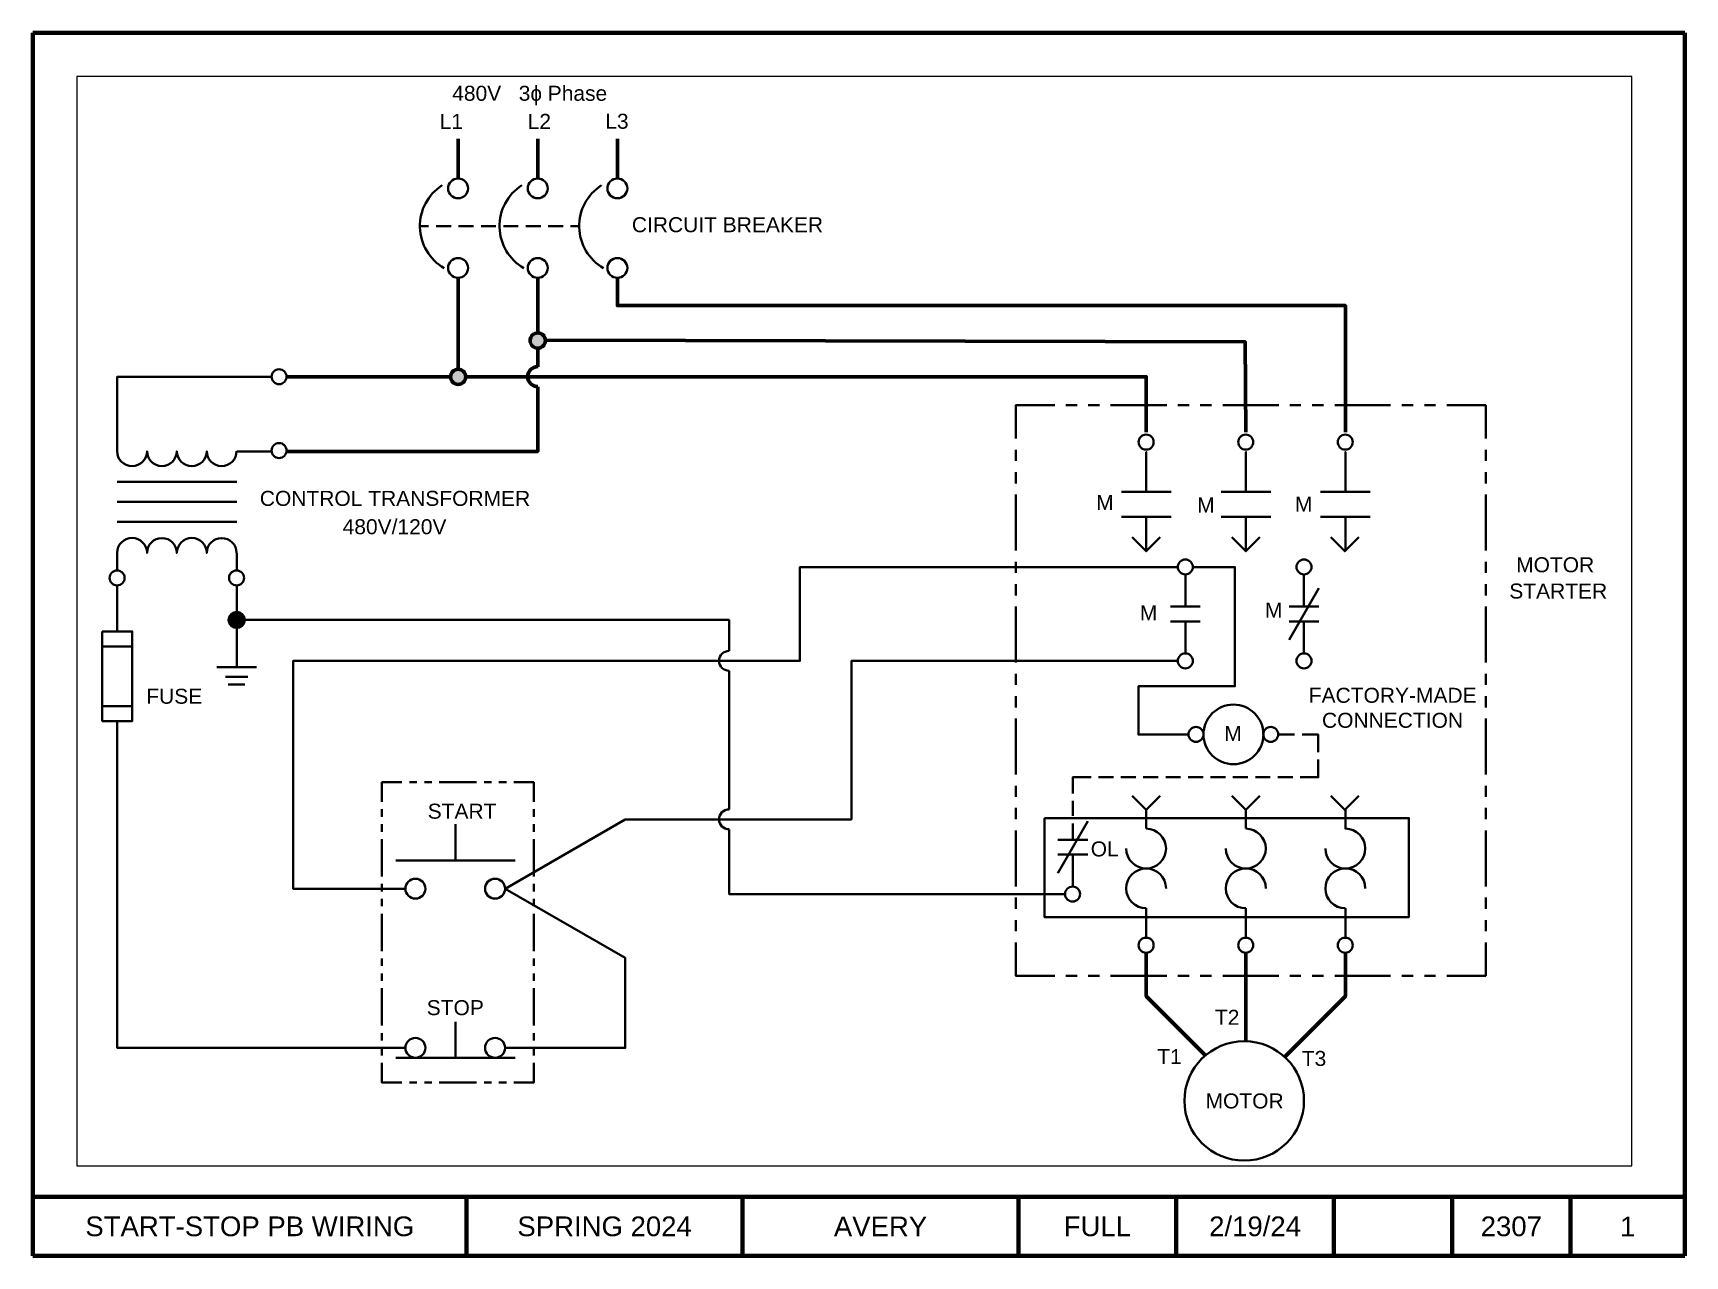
# Paper-space layout '1' of a CAD drawing. Header units: inches. Extents: x 0 to 10.5, y 0.1 to 7.8.
# The model-space entities are those that its viewports show. They can reach past a viewport. Long polylines and large blocks are cut down to what shows.
import ezdxf

# ---------------------------------------------------------------- set-up
doc = ezdxf.new("R2010")
doc.units = ezdxf.units.IN
doc.header["$MEASUREMENT"] = 0
for name, color, linetype, lineweight in [('Border', 5, 'Continuous', 80), ('Object', 1, 'Continuous', 60), ('Text', 7, 'Continuous', 30)]:
    doc.layers.add(name, color=color, linetype=linetype, lineweight=lineweight)
doc.layers.add('VP', color=8, linetype='Continuous', plot=False)
doc.styles.add('PDF ArialMT', font='arial.ttf')
doc.styles.get("Standard").update_dxf_attribs({"font": 'arial.ttf'})

msp = doc.modelspace()

# ---------------------------------------------------------------- hatches: boundary and pattern name
at = {"layer": 'Object'}
h = msp.add_hatch(color=256, dxfattribs=at)
h.dxf.hatch_style = 1
h.paths.add_polyline_path([(3.211, 6.026, 1), (3.307, 6.026, 1)])
h.paths.add_polyline_path([(2.807, 5.798, 1), (2.712, 5.798, 1)])
h = msp.add_hatch(color=256, dxfattribs=at)
h.dxf.hatch_style = 1
h.paths.add_polyline_path([(1.322, 4.271, 1), (1.415, 4.271, 1)])

# ---------------------------------------------------------------- linework, layer by layer
at = {"layer": 'Object', "lineweight": 60}
for points in [[(2.759, 7.044), (2.759, 7.294)], [(3.259, 7.044), (3.259, 7.294)], [(3.759, 7.044), (3.759, 7.294)], [(2.759, 5.846), (2.759, 6.419)], [(3.259, 6.074), (3.259, 6.419)], [(8.33, 5.45), (8.33, 6.246), (3.759, 6.246), (3.759, 6.419)], [(3.307, 6.028), (7.7, 6.019), (7.704, 5.45)], [(3.259, 5.861), (3.259, 5.978)], [(1.684, 5.799), (2.712, 5.799)], [(1.684, 5.33), (3.259, 5.33), (3.259, 5.736)], [(7.08, 5.45), (7.08, 5.799), (2.807, 5.799)], [(7.08, 2.18), (7.08, 1.907), (7.452, 1.535)], [(7.705, 2.18), (7.705, 1.625)], [(8.33, 2.18), (8.33, 1.907), (7.949, 1.526)]]:
    msp.add_lwpolyline(points, dxfattribs=at)
at = {"layer": 'Object', "lineweight": 40}
for points in [[(2.822, 6.982, 0.414188), (2.759, 7.044, 0.414188), (2.696, 6.982, 0.414188), (2.759, 6.92, 0.414188)], [(3.322, 6.982, 0.414188), (3.259, 7.044, 0.414188), (3.196, 6.982, 0.414188), (3.259, 6.92, 0.414188)], [(3.822, 6.982, 0.414188), (3.759, 7.044, 0.414188), (3.696, 6.982, 0.414188), (3.759, 6.92, 0.414188)], [(2.822, 6.482, 0.414188), (2.759, 6.544, 0.414188), (2.696, 6.482, 0.414188), (2.759, 6.42, 0.414188)], [(3.322, 6.482, 0.414188), (3.259, 6.544, 0.414188), (3.196, 6.482, 0.414188), (3.259, 6.42, 0.414188)], [(3.822, 6.482, 0.414188), (3.759, 6.544, 0.414188), (3.696, 6.482, 0.414188), (3.759, 6.42, 0.414188)], [(7.815, 3.552, 0.414211), (7.627, 3.739, 0.414211), (7.439, 3.552, 0.414211), (7.627, 3.365, 0.414211)], [(2.554, 2.583, 0.414188), (2.491, 2.645, 0.414188), (2.428, 2.583, 0.414188), (2.491, 2.521, 0.414188)], [(3.054, 2.583, 0.414188), (2.991, 2.645, 0.414188), (2.928, 2.583, 0.414188), (2.991, 2.521, 0.414188)], [(2.554, 1.583, 0.414188), (2.491, 1.645, 0.414188), (2.428, 1.583, 0.414188), (2.491, 1.521, 0.414188)], [(3.054, 1.583, 0.414188), (2.991, 1.645, 0.414188), (2.928, 1.583, 0.414188), (2.991, 1.521, 0.414188)], [(8.07, 1.25, 0.414213), (7.695, 1.625, 0.414213), (7.319, 1.25, 0.414213), (7.695, 0.875, 0.414213)]]:
    msp.add_lwpolyline(points, format="xyb", close=True, dxfattribs=at)
for points in [[(2.52, 6.745), (2.574, 6.745)], [(2.621, 6.745), (2.715, 6.745)], [(2.762, 6.745), (2.856, 6.745)], [(2.903, 6.745), (2.996, 6.745)], [(3.044, 6.745), (3.137, 6.745)], [(3.184, 6.745), (3.278, 6.745)], [(3.324, 6.745), (3.419, 6.745)], [(3.465, 6.745), (3.52, 6.745)], [(0.619, 5.33), (0.619, 5.799), (1.589, 5.799)], [(6.505, 5.62), (6.26, 5.62), (6.26, 5.41)], [(6.645, 5.62), (6.575, 5.62)], [(6.786, 5.62), (6.715, 5.62)], [(7.208, 5.62), (6.856, 5.62)], [(7.349, 5.62), (7.278, 5.62)], [(7.49, 5.62), (7.419, 5.62)], [(7.911, 5.62), (7.56, 5.62)], [(8.051, 5.62), (7.981, 5.62)], [(8.192, 5.62), (8.122, 5.62)], [(8.614, 5.62), (8.263, 5.62)], [(8.755, 5.62), (8.685, 5.62)], [(8.896, 5.62), (8.826, 5.62)], [(9.211, 5.41), (9.211, 5.62), (8.966, 5.62)], [(1.369, 5.33), (1.589, 5.33)], [(6.26, 5.34), (6.26, 5.27)], [(7.08, 5.075), (7.08, 5.325), (7.08, 5.227)], [(7.705, 5.075), (7.705, 5.325), (7.705, 5.227)], [(8.33, 5.075), (8.33, 5.325), (8.33, 5.227)], [(9.211, 5.34), (9.211, 5.27)], [(6.26, 5.199), (6.26, 5.129)], [(9.211, 5.199), (9.211, 5.129)], [(0.619, 5.139), (1.369, 5.139)], [(0.619, 5.013), (1.369, 5.013)], [(6.26, 5.059), (6.26, 4.707)], [(7.236, 5.075), (6.924, 5.075)], [(7.861, 5.075), (7.549, 5.075)], [(8.486, 5.075), (8.174, 5.075)], [(9.211, 5.059), (9.211, 4.707)], [(0.619, 4.888), (1.369, 4.888)], [(7.236, 4.918), (6.924, 4.918)], [(7.08, 4.918), (7.08, 4.702)], [(7.861, 4.918), (7.549, 4.918)], [(7.705, 4.918), (7.705, 4.702)], [(8.486, 4.918), (8.174, 4.918)], [(8.33, 4.918), (8.33, 4.706)], [(6.991, 4.79), (7.08, 4.702), (7.168, 4.79)], [(7.616, 4.79), (7.705, 4.702), (7.793, 4.79)], [(8.238, 4.79), (8.326, 4.702), (8.415, 4.79)], [(0.619, 4.582), (0.619, 4.691)], [(1.369, 4.691), (1.369, 4.582)], [(7.278, 4.603), (4.905, 4.603), (4.905, 4.014), (1.723, 4.014), (1.723, 2.583), (2.429, 2.583)], [(6.26, 4.636), (6.26, 4.566)], [(7.372, 4.603), (7.636, 4.603), (7.636, 3.855), (7.03, 3.855), (7.03, 3.551), (7.345, 3.551)], [(9.211, 4.636), (9.211, 4.566)], [(0.619, 4.199), (0.619, 4.488)], [(1.369, 4.488), (1.369, 4.318)], [(6.26, 4.495), (6.26, 4.425)], [(7.325, 4.355), (7.325, 4.556)], [(7.976, 4.146), (8.164, 4.471)], [(8.07, 4.355), (8.07, 4.556)], [(9.211, 4.495), (9.211, 4.425)], [(4.46, 4.076), (4.46, 4.271), (1.415, 4.271)], [(6.26, 4.355), (6.26, 4.004)], [(7.419, 4.355), (7.231, 4.355)], [(7.419, 4.261), (7.231, 4.261)], [(7.325, 4.261), (7.325, 4.061)], [(8.164, 4.355), (7.976, 4.355)], [(8.164, 4.261), (7.976, 4.261)], [(8.07, 4.261), (8.07, 4.061)], [(9.211, 4.355), (9.211, 4.004)], [(1.369, 4.225), (1.369, 3.975)], [(0.713, 4.105), (0.525, 4.105)], [(1.244, 3.975), (1.494, 3.975)], [(3.054, 1.583), (3.808, 1.583), (3.808, 2.148), (3.054, 2.583), (3.808, 3.018), (5.228, 3.018), (5.228, 4.014), (7.278, 4.014)], [(4.46, 3.08), (4.46, 3.951)], [(1.299, 3.913), (1.439, 3.913)], [(1.316, 3.866), (1.421, 3.866)], [(6.26, 3.933), (6.26, 3.863)], [(9.211, 3.933), (9.211, 3.863)], [(6.26, 3.793), (6.26, 3.722)], [(9.211, 3.793), (9.211, 3.722)], [(0.525, 3.73), (0.713, 3.73)], [(2.429, 1.583), (0.619, 1.583), (0.619, 3.636)], [(6.26, 3.652), (6.26, 3.3)], [(9.211, 3.652), (9.211, 3.3)], [(7.908, 3.551), (8.01, 3.551)], [(8.058, 3.551), (8.16, 3.551), (8.16, 3.44)], [(8.16, 3.394), (8.16, 3.283), (8.045, 3.283)], [(2.281, 3.129), (2.281, 3.251), (2.406, 3.251)], [(2.453, 3.251), (2.5, 3.251)], [(2.547, 3.251), (2.594, 3.251)], [(2.64, 3.251), (2.875, 3.251)], [(2.922, 3.251), (2.969, 3.251)], [(3.015, 3.251), (3.063, 3.251)], [(3.109, 3.251), (3.234, 3.251), (3.234, 3.129)], [(6.26, 3.23), (6.26, 3.16)], [(6.733, 3.283), (6.618, 3.283), (6.618, 3.18)], [(6.874, 3.283), (6.78, 3.283)], [(7.015, 3.283), (6.92, 3.283)], [(7.155, 3.283), (7.061, 3.283)], [(7.295, 3.283), (7.202, 3.283)], [(7.436, 3.283), (7.342, 3.283)], [(7.577, 3.283), (7.483, 3.283)], [(7.717, 3.283), (7.624, 3.283)], [(7.858, 3.283), (7.765, 3.283)], [(7.999, 3.283), (7.905, 3.283)], [(9.211, 3.23), (9.211, 3.16)], [(6.618, 3.134), (6.618, 3.04)], [(6.991, 3.166), (7.08, 3.078), (7.168, 3.166)], [(7.616, 3.166), (7.705, 3.078), (7.793, 3.166)], [(8.238, 3.166), (8.326, 3.078), (8.415, 3.166)], [(2.281, 3.035), (2.281, 3.082)], [(3.234, 3.082), (3.234, 3.035)], [(6.26, 3.09), (6.26, 3.02)], [(7.08, 3.078), (7.08, 2.96)], [(7.705, 3.078), (7.705, 2.96)], [(9.211, 3.09), (9.211, 3.02)], [(2.281, 2.941), (2.281, 2.988)], [(2.742, 2.761), (2.742, 2.988)], [(3.234, 2.988), (3.234, 2.941)], [(6.571, 2.549), (4.46, 2.549), (4.46, 2.955)], [(6.26, 2.949), (6.26, 2.597)], [(6.525, 2.681), (6.712, 3.006)], [(6.618, 2.993), (6.618, 2.89)], [(9.211, 2.949), (9.211, 2.597)], [(2.281, 2.66), (2.281, 2.895)], [(3.234, 2.895), (3.234, 2.66)], [(6.712, 2.89), (6.525, 2.89)], [(2.367, 2.761), (3.117, 2.761)], [(6.712, 2.797), (6.525, 2.797)], [(6.618, 2.797), (6.618, 2.596)], [(2.281, 2.566), (2.281, 2.613)], [(3.234, 2.613), (3.234, 2.566)], [(2.281, 2.473), (2.281, 2.52)], [(3.234, 2.52), (3.234, 2.473)], [(6.26, 2.527), (6.26, 2.457)], [(9.211, 2.527), (9.211, 2.457)], [(2.281, 2.191), (2.281, 2.425)], [(3.234, 2.425), (3.234, 2.191)], [(6.26, 2.386), (6.26, 2.316)], [(7.08, 2.46), (7.08, 2.274)], [(7.705, 2.46), (7.705, 2.274)], [(8.33, 2.46), (8.33, 2.274)], [(9.211, 2.386), (9.211, 2.316)], [(6.26, 2.245), (6.26, 2.036), (6.505, 2.036)], [(8.966, 2.036), (9.211, 2.036), (9.211, 2.245)], [(2.281, 2.098), (2.281, 2.145)], [(3.234, 2.145), (3.234, 2.098)], [(2.281, 2.004), (2.281, 2.05)], [(3.234, 2.05), (3.234, 2.004)], [(6.575, 2.036), (6.645, 2.036)], [(6.715, 2.036), (6.786, 2.036)], [(6.856, 2.036), (7.208, 2.036)], [(7.278, 2.036), (7.349, 2.036)], [(7.419, 2.036), (7.49, 2.036)], [(7.56, 2.036), (7.911, 2.036)], [(7.981, 2.036), (8.051, 2.036)], [(8.122, 2.036), (8.192, 2.036)], [(8.263, 2.036), (8.614, 2.036)], [(8.685, 2.036), (8.755, 2.036)], [(8.826, 2.036), (8.896, 2.036)], [(2.281, 1.723), (2.281, 1.957)], [(3.234, 1.957), (3.234, 1.723)], [(2.281, 1.629), (2.281, 1.675)], [(2.742, 1.52), (2.742, 1.746)], [(3.234, 1.675), (3.234, 1.629)], [(2.281, 1.535), (2.281, 1.582)], [(3.234, 1.582), (3.234, 1.535)], [(2.406, 1.365), (2.281, 1.365), (2.281, 1.488)], [(2.367, 1.52), (3.117, 1.52)], [(3.234, 1.488), (3.234, 1.365), (3.109, 1.365)], [(2.5, 1.365), (2.453, 1.365)], [(2.594, 1.365), (2.547, 1.365)], [(2.875, 1.365), (2.64, 1.365)], [(2.969, 1.365), (2.922, 1.365)], [(3.063, 1.365), (3.015, 1.365)]]:
    msp.add_lwpolyline(points, dxfattribs=at)
at = {"layer": 'Object', "lineweight": 60}
msp.add_lwpolyline([(3.259, 5.862, 0.414188), (3.196, 5.799, 0.414188), (3.259, 5.737)], format="xyb", dxfattribs=at)
at = {"layer": 'Object', "lineweight": 40}
for points in [[(0.618, 5.331, 1), (0.806, 5.331, 1), (0.993, 5.331, 1), (1.181, 5.331, 1), (1.368, 5.331)], [(1.368, 4.692, 1), (1.181, 4.692, 1), (0.993, 4.692, 1), (0.806, 4.692, 1), (0.618, 4.692)], [(4.46, 4.076, 0.414188), (4.397, 4.014, 0.414188), (4.46, 3.952)], [(4.46, 3.081, 0.414188), (4.397, 3.018, 0.414188), (4.46, 2.956)], [(8.33, 3.081), (8.33, 2.96, -0.414207), (8.455, 2.835, -0.414207), (8.329, 2.71, -0.414207), (8.204, 2.835)], [(6.954, 2.835, 0.414207), (7.079, 2.71, 0.414207), (7.204, 2.835, 0.414207), (7.079, 2.96)], [(7.579, 2.835, 0.414207), (7.704, 2.71, 0.414207), (7.83, 2.835, 0.414207), (7.704, 2.96)], [(7.204, 2.585, 0.414207), (7.079, 2.71, 0.414207), (6.954, 2.585, 0.414207), (7.079, 2.46)], [(7.83, 2.585, 0.414207), (7.704, 2.71, 0.414207), (7.579, 2.585, 0.414207), (7.704, 2.46)], [(8.455, 2.585, 0.414207), (8.329, 2.71, 0.414207), (8.204, 2.585, 0.414207), (8.329, 2.46)]]:
    msp.add_lwpolyline(points, format="xyb", dxfattribs=at)
for points in [[(0.525, 4.199), (0.525, 3.636), (0.713, 3.636), (0.713, 4.199)], [(6.44, 3.026), (8.729, 3.026), (8.729, 2.405), (6.44, 2.405)]]:
    msp.add_lwpolyline(points, close=True, dxfattribs=at)
at = {"layer": 'Object'}
for centre, radius in [((3.259, 6.026), 0.048), ((2.759, 5.798), 0.0475), ((1.369, 4.271), 0.0464)]:
    msp.add_circle(centre, radius, dxfattribs=at)
at = {"layer": 'Object', "lineweight": 40}
for centre in [(1.635, 5.799), (7.079, 5.388), (7.704, 5.388), (8.329, 5.388), (1.635, 5.335), (0.618, 4.535), (1.368, 4.535), (7.325, 4.604), (8.07, 4.604), (7.325, 4.014), (8.07, 4.014), (7.392, 3.552), (7.861, 3.552), (6.617, 2.549), (7.079, 2.228), (7.704, 2.228), (8.329, 2.228)]:
    msp.add_circle(centre, 0.0471, dxfattribs=at)
for centre in [(2.824, 6.745), (3.324, 6.745), (3.824, 6.745)]:
    msp.add_arc(centre, 0.305, 122.7887, 240.0018, dxfattribs=at)

# ---------------------------------------------------------------- texts
at = {"layer": 'Object', "attachment_point": 4, "style": 'PDF ArialMT'}
for s, insert, char_height in [('480V   3ɸ Phase ', (2.722, 7.565), 0.0943), ('L1', (2.643, 7.403), 0.0943), ('L2', (3.196, 7.403), 0.0943), ('L3', (3.683, 7.403), 0.0943), ('CIRCUIT BREAKER', (3.85, 6.753), 0.0943), ('CONTROL TRANSFORMER', (1.514, 5.034), 0.0943), ('M', (6.765, 5.009), 0.0943), ('M', (7.399, 4.993), 0.0943), ('M', (8.013, 4.998), 0.0943), ('480V/120V', (2.034, 4.856), 0.0943), ('MOTOR', (9.402, 4.617), 0.0943), ('STARTER', (9.359, 4.452), 0.0943), ('M', (7.039, 4.316), 0.0943), ('M', (7.825, 4.332), 0.0943), ('FUSE', (0.801, 3.791), 0.0943), ('FACTORY-MADE', (8.1, 3.797), 0.0943), ('CONNECTION', (8.183, 3.64), 0.0943), ('M', (7.569, 3.558), 0.0943), ('START', (2.568, 3.069), 0.0943), ('OL', (6.731, 2.832), 0.0943), ('STOP', (2.562, 1.835), 0.0943), ('T2', (7.511, 1.775), 0.0943), ('T1', (7.149, 1.528), 0.0938), ('T3', (8.056, 1.516), 0.0943), ('MOTOR', (7.452, 1.249), 0.0943)]:
    msp.add_mtext(s, dxfattribs=dict(at, insert=insert, char_height=char_height))

psp = doc.layouts.new('1')

# ---------------------------------------------------------------- linework, layer by layer
at = {"layer": 'Border'}
for p, q in [((0.008, 0.053), (0.008, 7.812)), ((0.008, 7.812), (10.484, 7.812)), ((10.484, 7.812), (10.484, 0.053)), ((0.008, 0.428), (10.484, 0.428)), ((2.758, 0.053), (2.758, 0.428)), ((4.508, 0.053), (4.508, 0.428)), ((6.258, 0.053), (6.258, 0.428)), ((7.258, 0.053), (7.258, 0.428)), ((8.258, 0.053), (8.258, 0.428)), ((9.008, 0.053), (9.008, 0.428)), ((9.758, 0.053), (9.758, 0.428)), ((0.008, 0.053), (10.484, 0.053))]:
    psp.add_line(p, q, dxfattribs=at)

# ---------------------------------------------------------------- texts
at = {"layer": 'Text', "char_height": 0.125, "attachment_point": 5}
for s, width, insert in [('START-STOP PB WIRING', 2.75, (1.383, 0.24)), ('SPRING 2024', 1.75, (3.633, 0.24)), ('AVERY', 1.75, (5.383, 0.24)), ('FULL', 1, (6.758, 0.24)), ('2/19/24', 1, (7.758, 0.24)), ('2307', 0.75, (9.383, 0.24)), ('1', 0.7258, (10.121, 0.24))]:
    psp.add_mtext_dynamic_manual_height_columns(s, width=width, gutter_width=0.625, heights=[0], dxfattribs=dict(at, insert=insert))

# ---------------------------------------------------------------- viewports
at = {"layer": 'VP'}
psp.add_viewport(center=(5.216, 4.08), size=(9.861, 6.91206), view_center_point=(5.246, 4.263), view_height=6.84339, dxfattribs=at)

doc.saveas('drawing.dxf')
